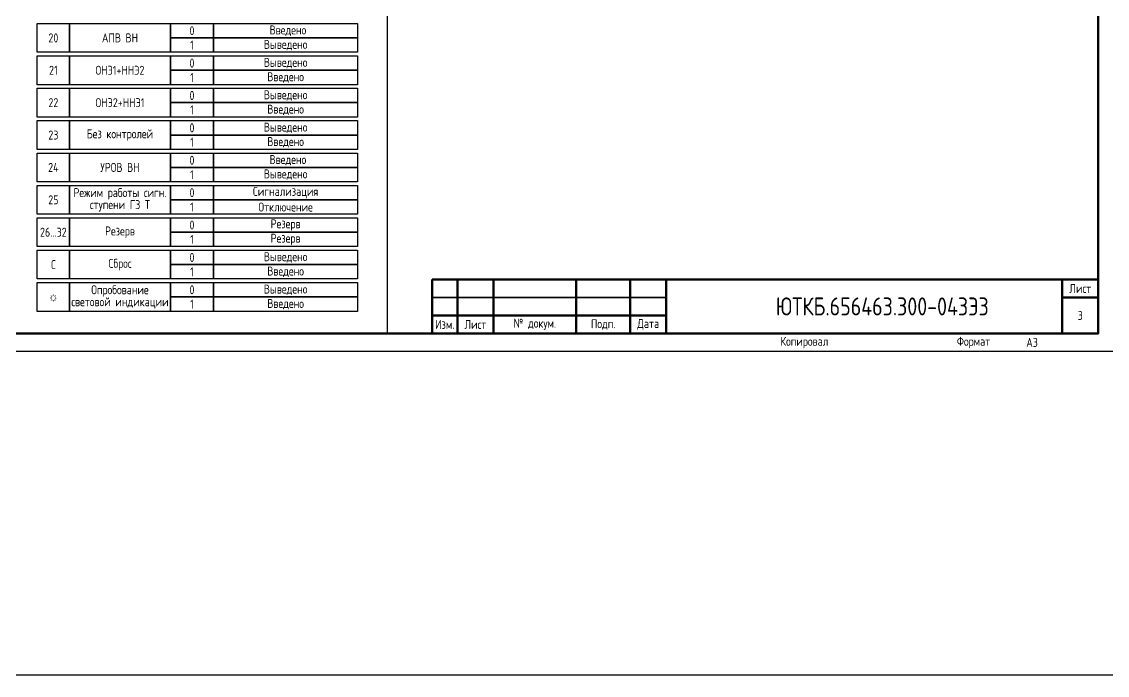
# Model space of a CAD drawing. Header units: millimetres. Extents: x -1117 to 4405, y -90 to 586.
# Drawn here: x 956 to 1257.5, y -90 to 91.6 of the extents above; entities that cross this region are included whole.
import ezdxf

# ---------------------------------------------------------------- set-up
doc = ezdxf.new("R2010")
doc.units = ezdxf.units.MM
doc.styles.add('Gost type A_2.5', font='GOST_A.TTF', dxfattribs={"height": 2.5})
doc.styles.add('Gost_type_A', font='GOST_A.TTF')

# ---------------------------------------------------------------- blocks, each defined once
blk = doc.blocks.new('Формат_А3')
blk.add_lwpolyline([(-420, 297), (0, 297), (0, 0), (-420, 0)], close=True)
at = {"lineweight": 50}
blk.add_lwpolyline([(-400, 292), (-5, 292), (-5, 5), (-400, 5)], close=True, dxfattribs=at)
blk = doc.blocks.new('Штамп малый нижний')
at = {"lineweight": 50}
for points in [[(-185, 15), (-178, 15), (-178, 5), (-185, 5)], [(-178, 15), (-168, 15), (-168, 5), (-178, 5)], [(-168, 15), (-145, 15), (-145, 5), (-168, 5)], [(-145, 15), (-130, 15), (-130, 5), (-145, 5)], [(-130, 15), (-120, 15), (-120, 5), (-130, 5)], [(-120, 15), (-10, 15), (-10, 0), (-120, 0)], [(-10, 15), (0, 15), (0, 10), (-10, 10)], [(-10, 10), (0, 10), (0, 0), (-10, 0)], [(-185, 5), (-178, 5), (-178, 0), (-185, 0)], [(-178, 5), (-168, 5), (-168, 0), (-178, 0)], [(-168, 5), (-145, 5), (-145, 0), (-168, 0)], [(-145, 5), (-130, 5), (-130, 0), (-145, 0)], [(-130, 5), (-120, 5), (-120, 0), (-130, 0)]]:
    blk.add_lwpolyline(points, close=True, dxfattribs=at)
for points in [[(-185, 15), (-178, 15), (-178, 10), (-185, 10)], [(-178, 15), (-168, 15), (-168, 10), (-178, 10)], [(-168, 15), (-145, 15), (-145, 10), (-168, 10)], [(-145, 15), (-130, 15), (-130, 10), (-145, 10)], [(-130, 15), (-120, 15), (-120, 10), (-130, 10)], [(-185, 10), (-178, 10), (-178, 5), (-185, 5)], [(-178, 10), (-168, 10), (-168, 5), (-178, 5)], [(-168, 10), (-145, 10), (-145, 5), (-168, 5)], [(-145, 10), (-130, 10), (-130, 5), (-145, 5)], [(-130, 10), (-120, 10), (-120, 5), (-130, 5)]]:
    blk.add_lwpolyline(points, close=True)
at = {"char_height": 2.5, "style": 'Gost_type_A'}
for s, insert, width, attachment_point in [('Лист', (-5, 12.5), 10, 5), ('Изм.', (-181.5, 2.5), 7, 5), ('Лист', (-173, 2.5), 10, 5), ('№ докум.', (-156.5, 2.5), 23, 5), ('Подп.', (-137.5, 2.5), 15, 5), ('Дата', (-125, 2.5), 10, 5), ('Копировал', (-75, -2.53), 13.1202, 6), ('Формат', (-30, -2.53), 13.1202, 6)]:
    blk.add_mtext(s, dxfattribs=dict(at, insert=insert, width=width, attachment_point=attachment_point))

msp = doc.modelspace()

# ---------------------------------------------------------------- linework, layer by layer
msp.add_line((1057.5, 292), (1057.5, 5))
for points in [[(-1117.42, 586), (4404.54, 586), (4404.54, -90), (-1117.42, -90)], [(960.28, 91.13), (969.28, 91.13), (969.28, 83.13), (960.28, 83.13)], [(969.28, 91.13), (997.28, 91.13), (997.28, 83.13), (969.28, 83.13)], [(997.28, 91.13), (1009.28, 91.13), (1009.28, 87.13), (997.28, 87.13)], [(1009.28, 91.13), (1049.28, 91.13), (1049.28, 87.13), (1009.28, 87.13)], [(997.28, 87.13), (1009.28, 87.13), (1009.28, 83.13), (997.28, 83.13)], [(1009.28, 87.13), (1049.28, 87.13), (1049.28, 83.13), (1009.28, 83.13)], [(960.28, 82.13), (969.28, 82.13), (969.28, 74.13), (960.28, 74.13)], [(969.28, 82.13), (997.28, 82.13), (997.28, 74.13), (969.28, 74.13)], [(997.28, 82.13), (1009.28, 82.13), (1009.28, 78.13), (997.28, 78.13)], [(1009.28, 82.13), (1049.28, 82.13), (1049.28, 78.13), (1009.28, 78.13)], [(997.28, 78.13), (1009.28, 78.13), (1009.28, 74.13), (997.28, 74.13)], [(1009.28, 78.13), (1049.28, 78.13), (1049.28, 74.13), (1009.28, 74.13)], [(960.28, 73.13), (969.28, 73.13), (969.28, 65.13), (960.28, 65.13)], [(969.28, 73.13), (997.28, 73.13), (997.28, 65.13), (969.28, 65.13)], [(997.28, 73.13), (1009.28, 73.13), (1009.28, 69.13), (997.28, 69.13)], [(1009.28, 73.13), (1049.28, 73.13), (1049.28, 69.13), (1009.28, 69.13)], [(997.28, 69.13), (1009.28, 69.13), (1009.28, 65.13), (997.28, 65.13)], [(1009.28, 69.13), (1049.28, 69.13), (1049.28, 65.13), (1009.28, 65.13)], [(960.28, 64.13), (969.28, 64.13), (969.28, 56.13), (960.28, 56.13)], [(969.28, 64.13), (997.28, 64.13), (997.28, 56.13), (969.28, 56.13)], [(997.28, 64.13), (1009.28, 64.13), (1009.28, 60.13), (997.28, 60.13)], [(1009.28, 64.13), (1049.28, 64.13), (1049.28, 60.13), (1009.28, 60.13)], [(997.28, 60.13), (1009.28, 60.13), (1009.28, 56.13), (997.28, 56.13)], [(1009.28, 60.13), (1049.28, 60.13), (1049.28, 56.13), (1009.28, 56.13)], [(960.28, 55.13), (969.28, 55.13), (969.28, 47.13), (960.28, 47.13)], [(969.28, 55.13), (997.28, 55.13), (997.28, 47.13), (969.28, 47.13)], [(997.28, 55.13), (1009.28, 55.13), (1009.28, 51.13), (997.28, 51.13)], [(1009.28, 55.13), (1049.28, 55.13), (1049.28, 51.13), (1009.28, 51.13)], [(997.28, 51.13), (1009.28, 51.13), (1009.28, 47.13), (997.28, 47.13)], [(1009.28, 51.13), (1049.28, 51.13), (1049.28, 47.13), (1009.28, 47.13)], [(960.28, 46.13), (969.28, 46.13), (969.28, 38.13), (960.28, 38.13)], [(969.28, 46.13), (997.28, 46.13), (997.28, 38.13), (969.28, 38.13)], [(997.28, 46.13), (1009.28, 46.13), (1009.28, 42.13), (997.28, 42.13)], [(1009.28, 46.13), (1049.28, 46.13), (1049.28, 42.13), (1009.28, 42.13)], [(997.28, 42.13), (1009.28, 42.13), (1009.28, 38.13), (997.28, 38.13)], [(1009.28, 42.13), (1049.28, 42.13), (1049.28, 38.13), (1009.28, 38.13)], [(960.28, 37.13), (969.28, 37.13), (969.28, 29.13), (960.28, 29.13)], [(969.28, 37.13), (997.28, 37.13), (997.28, 29.13), (969.28, 29.13)], [(997.28, 37.13), (1009.28, 37.13), (1009.28, 33.13), (997.28, 33.13)], [(1009.28, 37.13), (1049.28, 37.13), (1049.28, 33.13), (1009.28, 33.13)], [(997.28, 33.13), (1009.28, 33.13), (1009.28, 29.13), (997.28, 29.13)], [(1009.28, 33.13), (1049.28, 33.13), (1049.28, 29.13), (1009.28, 29.13)], [(960.28, 28.13), (969.28, 28.13), (969.28, 20.13), (960.28, 20.13)], [(969.28, 28.13), (997.28, 28.13), (997.28, 20.13), (969.28, 20.13)], [(997.28, 28.13), (1009.28, 28.13), (1009.28, 24.13), (997.28, 24.13)], [(1009.28, 28.13), (1049.28, 28.13), (1049.28, 24.13), (1009.28, 24.13)], [(997.28, 24.13), (1009.28, 24.13), (1009.28, 20.13), (997.28, 20.13)], [(1009.28, 24.13), (1049.28, 24.13), (1049.28, 20.13), (1009.28, 20.13)], [(960.28, 19.13), (969.28, 19.13), (969.28, 11.13), (960.28, 11.13)], [(969.28, 19.13), (997.28, 19.13), (997.28, 11.13), (969.28, 11.13)], [(997.28, 19.13), (1009.28, 19.13), (1009.28, 15.13), (997.28, 15.13)], [(1009.28, 19.13), (1049.28, 19.13), (1049.28, 15.13), (1009.28, 15.13)], [(997.28, 15.13), (1009.28, 15.13), (1009.28, 11.13), (997.28, 11.13)], [(1009.28, 15.13), (1049.28, 15.13), (1049.28, 11.13), (1009.28, 11.13)]]:
    msp.add_lwpolyline(points, close=True)

# ---------------------------------------------------------------- block references
at = {"color": 1}
for name, p in [('Формат_А3', (1260, 0)), ('Штамп малый нижний', (1255, 5))]:
    msp.add_blockref(name, p, dxfattribs=at)

# ---------------------------------------------------------------- texts
at = {"char_height": 2.5, "attachment_point": 5, "line_spacing_factor": 0.8}
for s, insert, width, style in [(' Введено', (1029.28, 89.13), 40, 'Gost_type_A'), ('20', (964.78, 87.13), 9, 'Gost_type_A'), ('АПВ ВН', (983.28, 87.13), 28, 'Gost type A_2.5'), ('0', (1003.28, 89.13), 12, 'Gost_type_A'), ('1', (1003.28, 85.13), 12, 'Gost_type_A'), ('Выведено', (1029.28, 85.13), 40, 'Gost_type_A'), ('Выведено', (1029.28, 80.13), 40, 'Gost_type_A'), ('21', (964.78, 78.13), 9, 'Gost_type_A'), ('ОНЭ1+ННЭ2', (983.28, 78.13), 28, 'Gost type A_2.5'), ('0', (1003.28, 80.13), 12, 'Gost_type_A'), ('1', (1003.28, 76.13), 12, 'Gost_type_A'), ('Введено', (1029.28, 76.13), 40, 'Gost_type_A'), ('0', (1003.28, 71.13), 12, 'Gost_type_A'), ('Выведено', (1029.28, 71.13), 40, 'Gost_type_A'), ('22', (964.78, 69.13), 9, 'Gost_type_A'), ('ОНЭ2+ННЭ1', (983.28, 69.13), 28, 'Gost type A_2.5'), ('1', (1003.28, 67.13), 12, 'Gost_type_A'), ('Введено', (1029.28, 67.13), 40, 'Gost_type_A'), ('0', (1003.28, 62.13), 12, 'Gost_type_A'), ('Выведено', (1029.28, 62.13), 40, 'Gost_type_A'), ('23', (964.78, 60.13), 9, 'Gost_type_A'), ('Без контролей', (983.28, 60.13), 28, 'Gost type A_2.5'), ('1', (1003.28, 58.13), 12, 'Gost_type_A'), ('Введено', (1029.28, 58.13), 40, 'Gost_type_A'), ('0', (1003.28, 53.13), 12, 'Gost_type_A'), (' Введено', (1029.28, 53.13), 40, 'Gost_type_A'), ('24', (964.78, 51.13), 9, 'Gost_type_A'), ('УРОВ ВН', (983.28, 51.13), 28, 'Gost type A_2.5'), ('1', (1003.28, 49.13), 12, 'Gost_type_A'), ('Выведено', (1029.28, 49.13), 40, 'Gost_type_A'), ('Режим работы сигн. ступени ГЗ Т', (983.28, 42.13), 28, 'Gost type A_2.5'), ('0', (1003.28, 44.13), 12, 'Gost_type_A'), ('Сигнализация', (1029.28, 44.13), 40, 'Gost_type_A'), ('25', (964.78, 42.13), 9, 'Gost_type_A'), ('1', (1003.28, 40.13), 12, 'Gost_type_A'), ('Отключение', (1029.28, 40.13), 40, 'Gost_type_A'), ('0', (1003.28, 35.13), 12, 'Gost_type_A'), ('Резерв', (1029.28, 35.13), 40, 'Gost_type_A'), ('26...32', (964.78, 33.13), 9, 'Gost_type_A'), ('Резерв', (983.28, 33.13), 28, 'Gost_type_A'), ('1', (1003.28, 31.13), 12, 'Gost_type_A'), ('Резерв', (1029.28, 31.13), 40, 'Gost_type_A'), ('0', (1003.28, 26.13), 12, 'Gost_type_A'), ('Выведено', (1029.28, 26.13), 40, 'Gost_type_A'), ('C', (964.78, 24.13), 9, 'Gost_type_A'), ('Сброс', (983.28, 24.13), 28, 'Gost_type_A'), ('1', (1003.28, 22.13), 12, 'Gost_type_A'), ('Введено', (1029.28, 22.13), 40, 'Gost_type_A'), ('Опробование световой индикации', (983.28, 15.13), 28, 'Gost_type_A'), ('0', (1003.28, 17.13), 12, 'Gost_type_A'), ('Выведено', (1029.28, 17.13), 40, 'Gost_type_A'), ('☼', (964.78, 15.13), 9, 'Gost_type_A'), ('1', (1003.28, 13.13), 12, 'Gost_type_A'), ('Введено', (1029.28, 13.13), 40, 'Gost_type_A')]:
    msp.add_mtext(s, dxfattribs=dict(at, insert=insert, width=width, style=style))
at = {"style": 'Gost_type_A'}
for s, insert, char_height, width, attachment_point in [('ЮТКБ.656463.300-043Э3', (1195, 12.5), 5, 120, 5), ('3', (1250, 10), 2.5, 10, 5), ('A3', (1235, 2.5), 2.5, 20, 4)]:
    msp.add_mtext(s, dxfattribs=dict(at, insert=insert, char_height=char_height, width=width, attachment_point=attachment_point))

doc.saveas('drawing.dxf')
